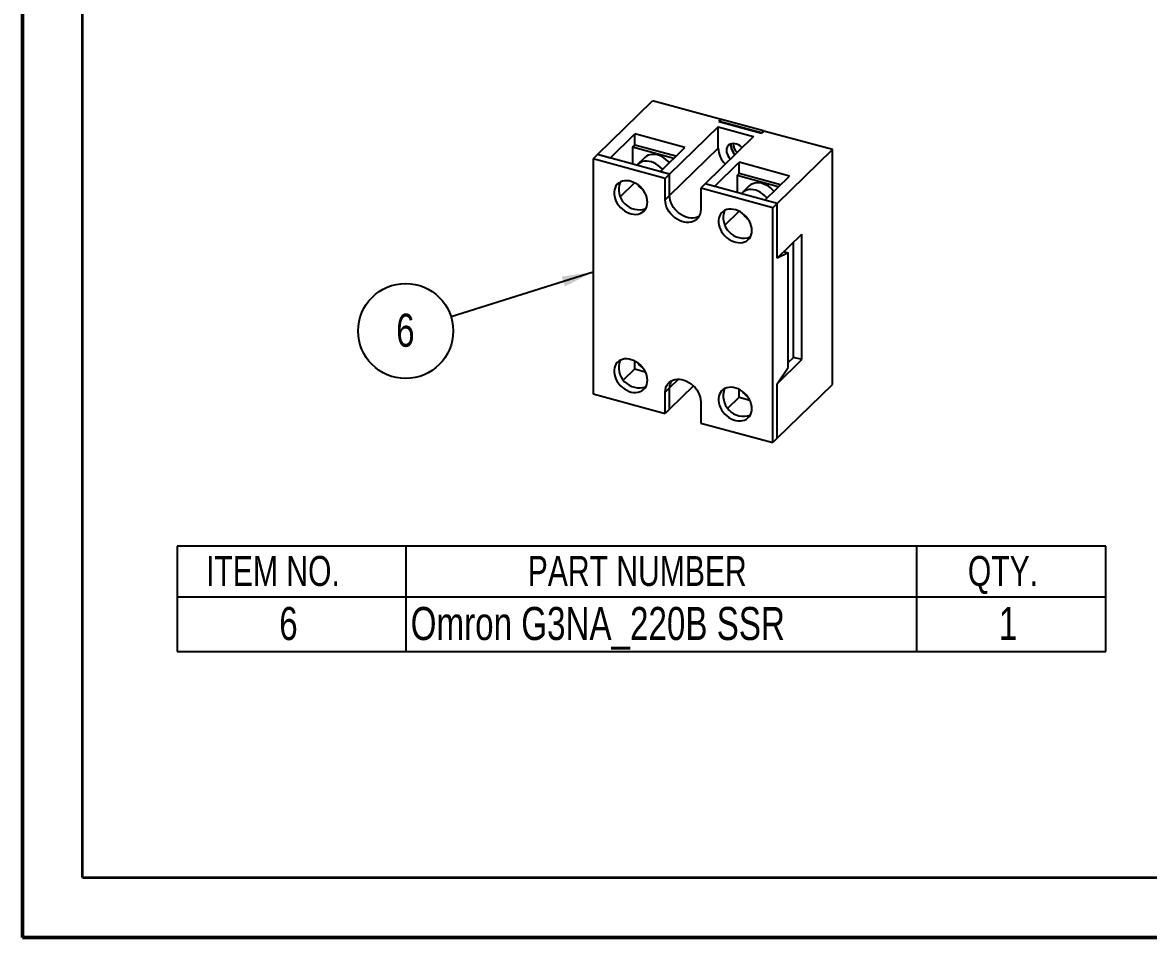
# Model space of a CAD drawing. Header units: millimetres. Extents: x 0 to 279, y 0 to 216.
# Drawn here: x 0 to 119.2, y 0 to 96.8 of the extents above; entities that cross this region are included whole.
import ezdxf

# ---------------------------------------------------------------- set-up
doc = ezdxf.new("R2010")
doc.units = ezdxf.units.MM
doc.layers.add('PAGE_BORDER', color=7, linetype='Continuous')
doc.layers.add('TITLE_BLOCK_BORDER', color=7, linetype='Continuous')
doc.styles.add('SLDTEXTSTYLE0', font='TXT', dxfattribs={"width": 0.75})
doc.dimstyles.new('SLDDIMSTYLE0', dxfattribs={"dimtxt": 0.18, "dimasz": 3.302, "dimexe": 0, "dimexo": 0.0625, "dimgap": 0, "dimtad": 0, "dimtih": 1, "dimtoh": 1, "dimdec": 0, "dimrnd": 1e-09, "dimzin": 0, "dimdsep": 46, "dimtxsty": 'Standard', "dimsah": 1, "dimcen": 0.09, "dimadec": 0, "dimazin": 0, "dimtfac": 3.302, "dimtdec": 0, "dimtofl": 0, "dimtmove": 0, "dimatfit": 3, "dimfxl": 1, "dimfrac": 2, "dimtolj": 1, "dimtzin": 0, "dimarcsym": 0})

# ---------------------------------------------------------------- blocks, each defined once
blk = doc.blocks.new('SW_TABLEANNOTATION_27')
at = {"layer": 'TITLE_BLOCK_BORDER', "color": 0}
for p, q in [((0, 0), (0, -11.13)), ((98.31, 0), (0, 0)), ((24.23, 0), (24.23, -5.35)), ((78.25, 0), (78.25, -5.35)), ((98.31, -11.13), (98.31, 0)), ((0, -5.35), (98.31, -5.35)), ((24.23, -5.35), (24.23, -11.13)), ((78.25, -5.35), (78.25, -11.13)), ((0, -11.13), (98.31, -11.13))]:
    blk.add_line(p, q, dxfattribs=at)
at = {"layer": 'TITLE_BLOCK_BORDER', "color": 0, "attachment_point": 1, "style": 'SLDTEXTSTYLE0'}
for s, insert, char_height in [('ITEM NO.', (3.08, -1.03), 3.175), ('PART NUMBER', (37.12, -1.03), 3.175), ('QTY.', (83.7, -1.03), 3.175), ('6', (10.82, -6.43), 3.5), ('Omron G3NA_220B SSR', (24.73, -6.43), 3.5), ('1', (86.99, -6.43), 3.5)]:
    blk.add_mtext(s, dxfattribs=dict(at, insert=insert, char_height=char_height))
blk = doc.blocks.new('SW_NOTE_170')
at = {"layer": 'TITLE_BLOCK_BORDER', "color": 0}
blk.add_circle((-4.8, -1.51), 5.03, dxfattribs=at)
at = {"layer": 'TITLE_BLOCK_BORDER', "color": 0, "insert": (-4.83, 0.32), "char_height": 3.5, "attachment_point": 2, "style": 'SLDTEXTSTYLE0'}
blk.add_mtext('6', dxfattribs=at)

msp = doc.modelspace()

# ---------------------------------------------------------------- linework, layer by layer
at = {"color": 7, "linetype": 'Continuous', "lineweight": 50}
for q in [(0, 215.9), (279.4, 0)]:
    msp.add_line((0, 0), q, dxfattribs=at)
at = {"color": 7, "linetype": 'Continuous', "lineweight": 25}
for p, q in [((60.86, 82.85), (66.69, 88.54)), ((73.94, 86.57), (66.69, 88.54)), ((73.71, 86.35), (73.94, 86.57)), ((73.71, 86.35), (78.22, 85.12)), ((73.78, 86.36), (73.99, 86.56)), ((73.78, 86.36), (73.78, 86.33)), ((78.2, 85.15), (73.78, 86.36)), ((73.94, 86.52), (73.94, 86.57)), ((78.41, 85.36), (73.99, 86.56)), ((62.18, 82.49), (64.8, 85.04)), ((70.1, 83.6), (64.8, 85.04)), ((64.8, 83.86), (64.8, 85.04)), ((73.62, 85.79), (68.49, 80.78)), ((77.38, 84.77), (72.24, 79.76)), ((73.62, 85.79), (77.38, 84.77)), ((73.62, 83.54), (73.62, 85.79)), ((78.2, 85.15), (78.41, 85.36)), ((78.2, 85.13), (78.2, 85.15)), ((78.45, 85.35), (78.22, 85.12)), ((78.41, 85.36), (78.41, 85.3)), ((85.71, 83.38), (78.45, 85.35)), ((64.56, 83.63), (64.8, 83.86)), ((64.56, 83.63), (64.56, 81.84)), ((68.93, 82.45), (64.56, 83.63)), ((69.16, 82.68), (64.8, 83.86)), ((67.49, 81.05), (70.1, 83.6)), ((73.62, 83.54), (68.49, 78.53)), ((60.86, 82.85), (60.39, 82.4)), ((68.02, 80.32), (60.39, 82.4)), ((60.39, 82.4), (60.39, 57.54)), ((68.49, 80.78), (60.86, 82.85)), ((62.18, 82.49), (60.86, 82.85)), ((65.82, 82.52), (65.1, 81.82)), ((79.87, 77.68), (85.71, 83.38)), ((85.71, 58.52), (85.71, 83.38)), ((68.49, 80.78), (67.49, 81.05)), ((73.24, 79.49), (75.85, 82.04)), ((81.16, 80.59), (75.85, 82.04)), ((75.85, 80.86), (75.85, 82.04)), ((63.27, 78.41), (64.77, 79.87)), ((68.49, 80.78), (68.02, 80.32)), ((68.02, 78.07), (68.02, 80.32)), ((68.49, 78.53), (68.49, 80.78)), ((75.62, 80.63), (75.85, 80.86)), ((75.62, 80.63), (75.62, 78.84)), ((79.98, 79.44), (75.62, 80.63)), ((80.21, 79.67), (75.85, 80.86)), ((78.55, 78.04), (81.16, 80.59)), ((72.24, 79.76), (71.78, 79.3)), ((71.78, 79.3), (71.78, 77.05)), ((79.41, 77.23), (71.78, 79.3)), ((79.87, 77.68), (72.24, 79.76)), ((73.24, 79.49), (72.24, 79.76)), ((76.88, 79.52), (76.15, 78.81)), ((68.49, 78.53), (68.02, 78.07)), ((79.87, 77.68), (78.55, 78.04)), ((79.87, 77.68), (79.41, 77.23)), ((79.87, 71.9), (79.87, 77.68)), ((74.32, 75.4), (75.83, 76.87)), ((79.41, 52.37), (79.41, 77.23)), ((79.87, 71.9), (82.49, 74.45)), ((82.49, 61.16), (82.49, 74.45)), ((81.6, 61.4), (81.6, 73.58)), ((81.04, 72.46), (79.87, 71.9)), ((80.6, 72.58), (80.55, 72.56)), ((80.6, 72.58), (81.04, 72.46)), ((81.04, 60.32), (81.04, 72.46)), ((64.8, 60.18), (64.8, 61)), ((79.87, 58.61), (82.49, 61.16)), ((81.04, 60.85), (81.6, 61.4)), ((82.49, 61.16), (81.6, 61.4)), ((63.6, 59.02), (64.8, 60.18)), ((64.8, 60.18), (65.91, 59.88)), ((79.87, 58.61), (81.04, 60.32)), ((79.87, 52.83), (79.87, 58.61)), ((79.87, 52.83), (85.71, 58.52)), ((60.39, 57.54), (68.02, 55.46)), ((68.49, 58.17), (68.02, 57.71)), ((68.02, 55.46), (68.02, 57.71)), ((71, 58.38), (68.49, 55.92)), ((68.49, 55.92), (68.49, 58.17)), ((75.85, 57.18), (75.85, 58)), ((71.78, 56.69), (71.78, 54.44)), ((74.66, 56.01), (75.85, 57.18)), ((75.85, 57.18), (76.97, 56.88)), ((68.49, 55.92), (68.02, 55.46)), ((71.78, 54.44), (79.41, 52.37)), ((79.87, 52.83), (79.41, 52.37))]:
    msp.add_line(p, q, dxfattribs=at)
at = {"color": 8, "linetype": 'Continuous', "lineweight": 25}
msp.add_line((69.43, 59.09), (68.49, 58.17), dxfattribs=at)
at = {"color": 7, "linetype": 'Continuous', "lineweight": 25, "flags": 128}
for points in [[(76.16, 83.57), (76.1, 83.63), (75.94, 83.77), (75.77, 83.88), (75.59, 83.96), (75.41, 84.01), (75.23, 84.03), (75.05, 84.01), (74.9, 83.96), (74.76, 83.88), (74.65, 83.76), (74.57, 83.63), (74.52, 83.47), (74.5, 83.3), (74.52, 83.12), (74.57, 82.93), (74.65, 82.75), (74.76, 82.58), (74.9, 82.42), (74.94, 82.38)], [(74.97, 83.75), (74.99, 83.93), (75.01, 84)], [(74.99, 83.78), (75.01, 83.95), (75.02, 84)], [(68.45, 81.99), (68.31, 82.15), (68.1, 82.34), (67.88, 82.5), (67.65, 82.64), (67.4, 82.75), (67.16, 82.82), (66.91, 82.86), (66.67, 82.87), (66.44, 82.84), (66.23, 82.78), (66.03, 82.69), (65.86, 82.56), (65.82, 82.52)], [(67.73, 81.28), (67.68, 81.34), (67.48, 81.54), (67.27, 81.72), (67.04, 81.87), (66.8, 81.99), (66.56, 82.08), (66.31, 82.14), (66.07, 82.17), (65.83, 82.16), (65.61, 82.11), (65.4, 82.03), (65.22, 81.92), (65.06, 81.78), (65.01, 81.72)], [(66.14, 77.83), (66.12, 78.08), (66.07, 78.32), (65.99, 78.57), (65.87, 78.81), (65.73, 79.05), (65.55, 79.27), (65.36, 79.47), (65.15, 79.64), (64.92, 79.8), (64.68, 79.92), (64.43, 80.01), (64.19, 80.07), (63.94, 80.09), (63.71, 80.08), (63.49, 80.04), (63.28, 79.96), (63.1, 79.85), (62.94, 79.71), (62.81, 79.54), (62.71, 79.35), (62.64, 79.14), (62.61, 78.91), (62.61, 78.67), (62.64, 78.43), (62.71, 78.18), (62.81, 77.93), (62.94, 77.69), (63.1, 77.47), (63.28, 77.26), (63.49, 77.07), (63.71, 76.9), (63.94, 76.77), (64.19, 76.66), (64.43, 76.58), (64.68, 76.54), (64.92, 76.53), (65.15, 76.56), (65.36, 76.62), (65.55, 76.72), (65.73, 76.84), (65.87, 77), (65.99, 77.18), (66.07, 77.38), (66.12, 77.6), (66.14, 77.83)], [(79.51, 78.98), (79.36, 79.14), (79.16, 79.33), (78.94, 79.5), (78.7, 79.63), (78.46, 79.74), (78.21, 79.82), (77.97, 79.86), (77.73, 79.87), (77.5, 79.84), (77.28, 79.78), (77.09, 79.68), (76.92, 79.56), (76.88, 79.52)], [(78.78, 78.27), (78.73, 78.33), (78.54, 78.53), (78.32, 78.71), (78.1, 78.86), (77.86, 78.99), (77.61, 79.08), (77.36, 79.14), (77.12, 79.16), (76.89, 79.15), (76.66, 79.11), (76.46, 79.03), (76.28, 78.92), (76.12, 78.78), (76.07, 78.72)], [(71.78, 77.05), (71.76, 76.81), (71.71, 76.58), (71.62, 76.37), (71.5, 76.18), (71.36, 76.02), (71.18, 75.88), (70.98, 75.78), (70.76, 75.71), (70.53, 75.67), (70.28, 75.67), (70.03, 75.71), (69.77, 75.78), (69.52, 75.88), (69.27, 76.02), (69.03, 76.18), (68.81, 76.37), (68.62, 76.58), (68.44, 76.81), (68.29, 77.05), (68.17, 77.3), (68.09, 77.56), (68.04, 77.82), (68.02, 78.07)], [(71.58, 76.3), (71.45, 76.23), (71.23, 76.16), (70.99, 76.13), (70.75, 76.13), (70.49, 76.16), (70.24, 76.23), (69.98, 76.34), (69.74, 76.47), (69.5, 76.63), (69.28, 76.82), (69.08, 77.03), (68.91, 77.26), (68.76, 77.51), (68.64, 77.76), (68.56, 78.02), (68.5, 78.27), (68.49, 78.53)], [(71.58, 76.3), (71.45, 76.23), (71.23, 76.16), (70.99, 76.13), (70.75, 76.13), (70.49, 76.16), (70.24, 76.23), (69.98, 76.34), (69.74, 76.47), (69.5, 76.63), (69.28, 76.82), (69.08, 77.03), (68.91, 77.26), (68.76, 77.51), (68.64, 77.76), (68.56, 78.02), (68.5, 78.27), (68.49, 78.53)], [(77.19, 74.83), (77.18, 75.07), (77.13, 75.32), (77.04, 75.57), (76.93, 75.81), (76.78, 76.04), (76.61, 76.26), (76.41, 76.46), (76.2, 76.64), (75.97, 76.79), (75.73, 76.91), (75.49, 77.01), (75.24, 77.06), (75, 77.09), (74.76, 77.08), (74.54, 77.03), (74.34, 76.96), (74.15, 76.85), (73.99, 76.71), (73.86, 76.54), (73.76, 76.35), (73.7, 76.14), (73.66, 75.91), (73.66, 75.67), (73.7, 75.42), (73.76, 75.17), (73.86, 74.93), (73.99, 74.69), (74.15, 74.46), (74.34, 74.25), (74.54, 74.06), (74.76, 73.9), (75, 73.76), (75.24, 73.65), (75.49, 73.58), (75.73, 73.54), (75.97, 73.53), (76.2, 73.56), (76.41, 73.62), (76.61, 73.71), (76.78, 73.84), (76.93, 73.99), (77.04, 74.17), (77.13, 74.37), (77.18, 74.59), (77.19, 74.83)], [(66.14, 58.98), (66.12, 59.22), (66.07, 59.47), (65.99, 59.71), (65.87, 59.96), (65.73, 60.19), (65.55, 60.41), (65.36, 60.61), (65.15, 60.79), (64.92, 60.94), (64.68, 61.06), (64.43, 61.15), (64.19, 61.21), (63.94, 61.24), (63.71, 61.23), (63.49, 61.18), (63.28, 61.1), (63.1, 60.99), (62.94, 60.85), (62.81, 60.69), (62.71, 60.49), (62.64, 60.28), (62.61, 60.06), (62.61, 59.82), (62.64, 59.57), (62.71, 59.32), (62.81, 59.08), (62.94, 58.84), (63.1, 58.61), (63.28, 58.4), (63.49, 58.21), (63.71, 58.05), (63.94, 57.91), (64.19, 57.8), (64.43, 57.73), (64.68, 57.68), (64.92, 57.68), (65.15, 57.7), (65.36, 57.77), (65.55, 57.86), (65.73, 57.99), (65.87, 58.14), (65.99, 58.32), (66.07, 58.52), (66.12, 58.74), (66.14, 58.98)], [(68.02, 57.71), (68.04, 57.96), (68.09, 58.19), (68.17, 58.4), (68.29, 58.59), (68.44, 58.75), (68.62, 58.88), (68.81, 58.99), (69.03, 59.06), (69.27, 59.09), (69.52, 59.09), (69.77, 59.06), (70.03, 58.99), (70.28, 58.88), (70.53, 58.75), (70.76, 58.59), (70.98, 58.4), (71.18, 58.19), (71.36, 57.96), (71.5, 57.71), (71.62, 57.46), (71.71, 57.2), (71.76, 56.95), (71.78, 56.69)], [(77.19, 55.97), (77.18, 56.21), (77.13, 56.46), (77.04, 56.71), (76.93, 56.95), (76.78, 57.19), (76.61, 57.4), (76.41, 57.6), (76.2, 57.78), (75.97, 57.93), (75.73, 58.06), (75.49, 58.15), (75.24, 58.21), (75, 58.23), (74.76, 58.22), (74.54, 58.18), (74.34, 58.1), (74.15, 57.99), (73.99, 57.85), (73.86, 57.68), (73.76, 57.49), (73.7, 57.28), (73.66, 57.05), (73.66, 56.81), (73.7, 56.57), (73.76, 56.32), (73.86, 56.07), (73.99, 55.83), (74.15, 55.61), (74.34, 55.4), (74.54, 55.21), (74.76, 55.04), (75, 54.9), (75.24, 54.8), (75.49, 54.72), (75.73, 54.68), (75.97, 54.67), (76.2, 54.7), (76.41, 54.76), (76.61, 54.86), (76.78, 54.98), (76.93, 55.14), (77.04, 55.31), (77.13, 55.52), (77.18, 55.74), (77.19, 55.97)]]:
    msp.add_lwpolyline(points, dxfattribs=at)
at = {"color": 7, "linetype": 'Continuous', "lineweight": 25}
for centre, radius, start, end in [((76.02, 83.62), 2.4, 182.0302, 227.3726), ((76.27, 83.81), 1.3, 182.548, 228.1918), ((76.3, 83.83), 1.3, 182.548, 228.1918), ((76.5, 84.03), 1.29, 180.1025, 228.3043), ((65.26, 79.18), 2.16, 159.5318, 289.0782), ((67.29, 81.16), 2.62, 215.261, 233.3491), ((76.32, 76.18), 2.16, 159.5318, 289.0782), ((78.34, 78.15), 2.62, 215.261, 233.3491), ((65.26, 60.33), 2.16, 159.5318, 289.0782), ((67.29, 62.3), 2.62, 215.261, 233.3491), ((69.94, 58.2), 1.46, 150.2134, 181.0225), ((76.32, 57.32), 2.16, 159.5318, 289.0782), ((78.34, 59.3), 2.62, 215.261, 233.3491)]:
    msp.add_arc(centre, radius, start, end, dxfattribs=at)
at = {"layer": 'PAGE_BORDER', "lineweight": 35}
for q in [(6.35, 209.55), (273.05, 6.35)]:
    msp.add_line((6.35, 6.35), q, dxfattribs=at)

# ---------------------------------------------------------------- block references
at = {"layer": 'TITLE_BLOCK_BORDER'}
for name, p in [('SW_NOTE_170', (45.35, 65.7)), ('SW_TABLEANNOTATION_27', (16.35, 41.41))]:
    msp.add_blockref(name, p, dxfattribs=at)

# ---------------------------------------------------------------- leaders
msp.add_leader([(60.39, 70.42), (45.35, 65.7)], dimstyle='SLDDIMSTYLE0', dxfattribs=at)

doc.saveas('drawing.dxf')
